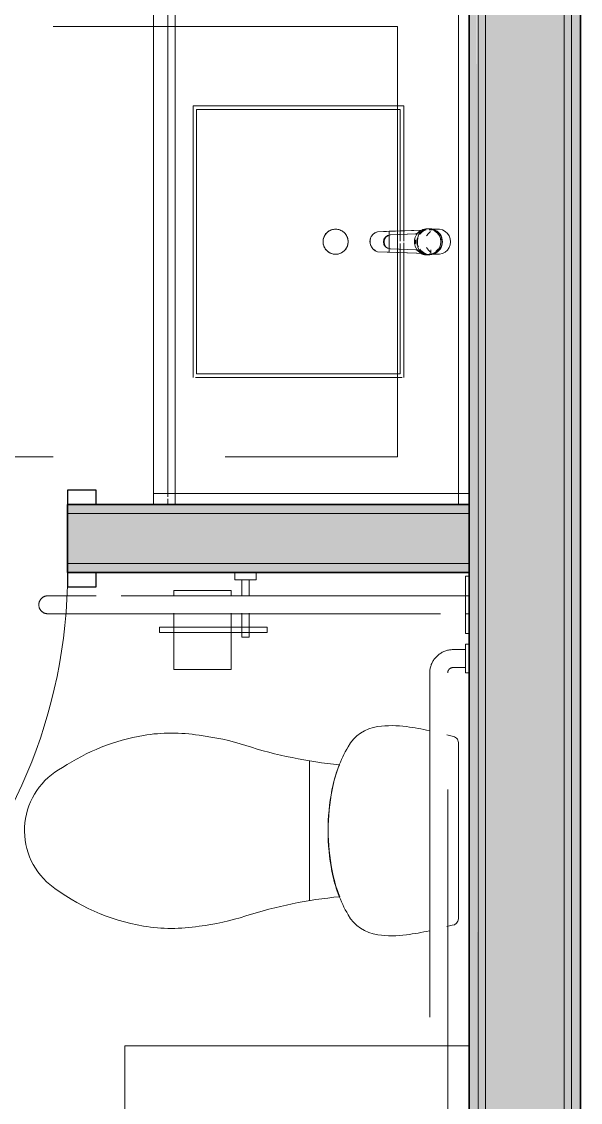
# Model space of a CAD drawing. Header units: inches. Extents: x 6 to 8416, y -388 to 6104.
# Drawn here: x 5416.5 to 5455.4, y 1096 to 1171.3 of the extents above; entities that cross this region are included whole.
import ezdxf

# ---------------------------------------------------------------- set-up
doc = ezdxf.new("R2010")
doc.units = ezdxf.units.IN
doc.header["$MEASUREMENT"] = 0
doc.linetypes.add('Dash 1_16_', pattern=[48, 24, -24])
doc.linetypes.add('Hidden 1_16_', pattern=[36, 24, -12])
for name, color, linetype, lineweight in [('A-DOOR', 31, 'Continuous', 18), ('A-DOOR-FRAM', 31, 'Continuous', 25), ('A-GENM', 13, 'Continuous', 18), ('A-ROOM', 32, 'Continuous', 13), ('A-WALL', 113, 'Continuous', 25), ('A-WALL-PATT', 111, 'Continuous', 35), ('I-WALL', 2, 'Continuous', 25), ('P-SANR-FIXT', 6, 'Continuous', 18), ('Q-SPCQ', 91, 'Continuous', 18)]:
    doc.layers.add(name, color=color, linetype=linetype, lineweight=lineweight)

# ---------------------------------------------------------------- blocks, each defined once
blk = doc.blocks.new('PL BA Toilet-Unit-Two Piece-ICC ADA-AM - ICC Type B_ Front _ Side Approach_ Swing Up Bar-2482795-LEVEL 3 - PLAN Copy 1 Copy 1')
at = {"layer": 'A-GENM', "linetype": 'Hidden 1_16_', "lineweight": 9}
for p, q in [((0, -26), (0, 0)), ((33, -24), (33, 0)), ((33, -24), (48, -24)), ((48, -66), (48, -24)), ((0, -28), (0, -26)), ((0, -64), (0, -28)), ((39.75, -49.25), (37.875, -51.125)), ((37.875, -51.125), (39.75, -49.25)), ((41.164, -50.664), (39.75, -49.25)), ((39.75, -49.25), (41.164, -50.664)), ((37.875, -51.125), (36, -53)), ((36, -53), (37.875, -51.125)), ((39.828, -52), (41.164, -50.664)), ((41.164, -50.664), (39.828, -52)), ((45.25, -52), (39.828, -52)), ((39.828, -52), (45.25, -52)), ((45.25, -54), (45.25, -52)), ((45.25, -52), (45.25, -54)), ((36, -53), (37.875, -54.875)), ((37.875, -54.875), (36, -53)), ((41.164, -55.336), (39.828, -54)), ((39.828, -54), (45.25, -54)), ((45.25, -54), (39.828, -54)), ((39.828, -54), (41.164, -55.336)), ((34, -55), (30.25, -58.75)), ((30.25, -58.75), (34, -55)), ((37.75, -58.75), (34, -55)), ((34, -55), (37.75, -58.75)), ((37.875, -54.875), (39.75, -56.75)), ((39.75, -56.75), (37.875, -54.875)), ((39.75, -56.75), (41.164, -55.336)), ((41.164, -55.336), (39.75, -56.75)), ((30.25, -58.75), (31.664, -60.164)), ((31.664, -60.164), (30.25, -58.75)), ((36.336, -60.164), (37.75, -58.75)), ((37.75, -58.75), (36.336, -60.164)), ((31.664, -60.164), (33, -58.828)), ((33, -58.828), (31.664, -60.164)), ((33, -58.828), (33, -64.25)), ((33, -64.25), (33, -58.828)), ((35, -64.25), (35, -58.828)), ((35, -58.828), (36.336, -60.164)), ((36.336, -60.164), (35, -58.828)), ((35, -58.828), (35, -64.25)), ((0, -66), (0, -64)), ((33, -64.25), (35, -64.25)), ((35, -64.25), (33, -64.25)), ((0, -66), (1, -66)), ((1, -66), (48, -66))]:
    blk.add_line(p, q, dxfattribs=at)
blk = doc.blocks.new('z Nested-Toilet-2 Piece - z Nested-Toilet-2 Piece-2223810-LEVEL 3 - PLAN Copy 1 Copy 1')
at = {"layer": 'P-SANR-FIXT'}
for p, q in [((-4.871, 11.127), (4.871, 11.127)), ((6.142, 0.75), (-6.142, 0.75))]:
    blk.add_line(p, q, dxfattribs=at)
for centre, radius, start, end in [((0.025, 26.068), 4.932, 27.57244, 140.06334), ((7.716, 20.256), 14.569, 141.95587, 170.34297), ((-7.716, 20.256), 14.569, 9.65703, 33.75517), ((5.191, 20.738), 11.999, 170.58872, 189.14143), ((-5.191, 20.738), 11.999, 350.85857, 9.41128), ((10.95, 20.977), 17.735, 186.94974, 197.76204), ((-10.95, 20.977), 17.735, 342.23796, 353.05026), ((-35.243, 6.16), 30.776, 5.33071, 17.79837), ((35.243, 6.16), 30.776, 162.20163, 174.62228), ((0, -4.969), 14.81, 78.96223, 101.03777), ((0.023, -4.972), 14.801, 78.99624, 100.93335), ((-1.009, 0.027), 9.713, 100.83777, 119.96347), ((-0.935, 0.044), 9.694, 100.99726, 112.21305), ((1.009, 0.027), 9.713, 60.03653, 79.16223), ((1.014, 0.023), 9.709, 68.3062, 79.11052), ((-4.438, 5.975), 2.848, 119.96347, 172.03653), ((4.438, 5.975), 2.848, 7.96347, 60.03653), ((-0.11, 5.37), 7.218, 172.03653, 187.96347), ((0.11, 5.37), 7.218, 352.03653, 7.96347), ((15.604, 7.568), 23.085, 187.96347, 192), ((-15.604, 7.568), 23.085, 348, 352.03653), ((15.604, 7.568), 23.085, 195.0873, 196.03653), ((-15.604, 7.568), 23.085, 343.96347, 344.9127), ((-6.142, 1.191), 0.441, 180, 270), ((6.142, 1.191), 0.441, 270, 0)]:
    blk.add_arc(centre, radius, start, end, dxfattribs=at)
blk = doc.blocks.new('z Nested-Toilet Grab Bars - z Nested-Toilet Grab Bars-V212-LEVEL 3 - PLAN Copy 1 Copy 1')
at = {"layer": 'A-GENM', "linetype": 'Dash 1_16_', "lineweight": 9}
for p, q in [((-2.875, 26), (-2.875, 0.25)), ((-2.875, 26), (-2.875, 0.25)), ((-1.625, 0.25), (-1.625, 26)), ((-1.625, 0.25), (-1.625, 26)), ((-7, 2.75), (-41, 2.75)), ((-42.433, 1.891), (-42.463, 1.833)), ((-42.401, 1.948), (-42.433, 1.891)), ((-42.367, 2.003), (-42.401, 1.948)), ((-42.331, 2.057), (-42.367, 2.003)), ((-42.293, 2.109), (-42.331, 2.057)), ((-42.252, 2.16), (-42.293, 2.109)), ((-42.21, 2.21), (-42.252, 2.16)), ((-42.625, 1.125), (-42.625, 0.25)), ((-41.375, 0.25), (-41.375, 1.125)), ((-41, 1.5), (-39.56, 1.5)), ((-39.127, 1.5), (-7, 1.5)), ((-6.625, 1.125), (-6.625, 0.25)), ((-5.375, 0.25), (-5.375, 1.125)), ((-43, 0.25), (-43, 0)), ((-41, 0.25), (-43, 0.25)), ((-41, 0.25), (-43, 0.25)), ((-42.625, 0.25), (-41.375, 0.25)), ((-42.625, 0.25), (-41.375, 0.25)), ((-41, 0), (-41, 0.25)), ((-7, 0.25), (-7, 0)), ((-5, 0.25), (-7, 0.25)), ((-5, 0.25), (-7, 0.25)), ((-6.625, 0.25), (-5.375, 0.25)), ((-6.625, 0.25), (-5.375, 0.25)), ((-5, 0), (-5, 0.25)), ((-2.854, 0.25), (-4.25, 0.25)), ((-4.25, 0.25), (-0.25, 0.25)), ((-4.25, 0.25), (-4.25, 0)), ((-4.25, 0.25), (-4.25, 0)), ((-2.875, 0.25), (-2.875, 0)), ((-2.875, 0.25), (-2.875, 0)), ((-0.25, 0.25), (-1.647, 0.25)), ((-1.625, 0), (-1.625, 0.25)), ((-1.625, 0), (-1.625, 0.25)), ((-0.25, 0.25), (-0.25, 0)), ((-0.25, 0), (-0.25, 0.25))]:
    blk.add_line(p, q, dxfattribs=at)
at = {"layer": 'A-GENM', "linetype": 'Dash 1_16_', "lineweight": 9, "flags": 128}
for points in [[(-2.875, 29.375), (-2.875, 29.4), (-2.873, 29.425), (-2.871, 29.45), (-2.867, 29.475), (-2.863, 29.499), (-2.857, 29.524), (-2.851, 29.548), (-2.843, 29.572), (-2.835, 29.595), (-2.826, 29.618), (-2.815, 29.641), (-2.804, 29.664), (-2.792, 29.686), (-2.78, 29.707), (-2.766, 29.728), (-2.751, 29.748), (-2.736, 29.768), (-2.72, 29.787), (-2.703, 29.806), (-2.685, 29.823), (-2.667, 29.84), (-2.648, 29.857), (-2.629, 29.872), (-2.608, 29.887), (-2.588, 29.901), (-2.566, 29.914), (-2.545, 29.926), (-2.522, 29.938), (-2.5, 29.948), (-2.476, 29.958), (-2.453, 29.966), (-2.429, 29.974), (-2.405, 29.98), (-2.381, 29.986), (-2.356, 29.991), (-2.332, 29.995), (-2.307, 29.997), (-2.282, 29.999), (-2.257, 30), (-2.25, 30)], [(-2.25, 30), (-2.225, 30), (-2.2, 29.998), (-2.175, 29.996), (-2.15, 29.992), (-2.126, 29.988), (-2.101, 29.982), (-2.077, 29.976), (-2.053, 29.968), (-2.03, 29.96), (-2.007, 29.951), (-1.984, 29.94), (-1.961, 29.929), (-1.939, 29.917), (-1.918, 29.905), (-1.897, 29.891), (-1.877, 29.876), (-1.857, 29.861), (-1.838, 29.845), (-1.819, 29.828), (-1.802, 29.81), (-1.785, 29.792), (-1.768, 29.773), (-1.753, 29.754), (-1.738, 29.733), (-1.724, 29.713), (-1.711, 29.691), (-1.699, 29.67), (-1.687, 29.647), (-1.677, 29.625), (-1.667, 29.601), (-1.659, 29.578), (-1.651, 29.554), (-1.645, 29.53), (-1.639, 29.506), (-1.634, 29.481), (-1.63, 29.457), (-1.628, 29.432), (-1.626, 29.407), (-1.625, 29.382), (-1.625, 29.375)], [(-2.875, 29.375), (-2.875, 29.372), (-2.875, 29.364), (-2.875, 29.351), (-2.875, 29.332), (-2.875, 29.308), (-2.875, 29.278), (-2.875, 29.244), (-2.875, 29.204), (-2.875, 29.159), (-2.875, 29.109), (-2.875, 29.054), (-2.875, 28.994), (-2.875, 28.929), (-2.875, 28.859), (-2.875, 28.786), (-2.875, 28.707), (-2.875, 28.624), (-2.875, 28.537), (-2.875, 28.446), (-2.875, 28.351), (-2.875, 28.253), (-2.875, 28.15), (-2.875, 28.045), (-2.875, 27.936), (-2.875, 27.824), (-2.875, 27.708), (-2.875, 27.591), (-2.875, 27.47), (-2.875, 27.348), (-2.875, 27.223), (-2.875, 27.096), (-2.875, 26.968), (-2.875, 26.838), (-2.875, 26.706), (-2.875, 26.574), (-2.875, 26.44), (-2.875, 26.306), (-2.875, 26.171), (-2.875, 26.036), (-2.875, 26)], [(-2.875, 26), (-2.875, 26.135), (-2.875, 26.27), (-2.875, 26.404), (-2.875, 26.538), (-2.875, 26.671), (-2.875, 26.802), (-2.875, 26.933), (-2.875, 27.062), (-2.875, 27.189), (-2.875, 27.314), (-2.875, 27.438), (-2.875, 27.559), (-2.875, 27.677), (-2.875, 27.793), (-2.875, 27.906), (-2.875, 28.016), (-2.875, 28.122), (-2.875, 28.225), (-2.875, 28.325), (-2.875, 28.421), (-2.875, 28.513), (-2.875, 28.601), (-2.875, 28.685), (-2.875, 28.765), (-2.875, 28.84), (-2.875, 28.911), (-2.875, 28.977), (-2.875, 29.038), (-2.875, 29.094), (-2.875, 29.146), (-2.875, 29.192), (-2.875, 29.233), (-2.875, 29.269), (-2.875, 29.3), (-2.875, 29.326), (-2.875, 29.346), (-2.875, 29.361), (-2.875, 29.371), (-2.875, 29.375)], [(-1.625, 29.375), (-1.625, 29.372), (-1.625, 29.364), (-1.625, 29.351), (-1.625, 29.332), (-1.625, 29.308), (-1.625, 29.278), (-1.625, 29.244), (-1.625, 29.204), (-1.625, 29.159), (-1.625, 29.109), (-1.625, 29.054), (-1.625, 28.994), (-1.625, 28.929), (-1.625, 28.859), (-1.625, 28.786), (-1.625, 28.707), (-1.625, 28.624), (-1.625, 28.537), (-1.625, 28.446), (-1.625, 28.351), (-1.625, 28.253), (-1.625, 28.15), (-1.625, 28.045), (-1.625, 27.936), (-1.625, 27.824), (-1.625, 27.708), (-1.625, 27.591), (-1.625, 27.47), (-1.625, 27.348), (-1.625, 27.223), (-1.625, 27.096), (-1.625, 26.968), (-1.625, 26.838), (-1.625, 26.706), (-1.625, 26.574), (-1.625, 26.44), (-1.625, 26.306), (-1.625, 26.171), (-1.625, 26.036), (-1.625, 26)], [(-1.625, 26), (-1.625, 26.135), (-1.625, 26.27), (-1.625, 26.404), (-1.625, 26.538), (-1.625, 26.671), (-1.625, 26.802), (-1.625, 26.933), (-1.625, 27.062), (-1.625, 27.189), (-1.625, 27.314), (-1.625, 27.438), (-1.625, 27.559), (-1.625, 27.677), (-1.625, 27.793), (-1.625, 27.906), (-1.625, 28.016), (-1.625, 28.122), (-1.625, 28.225), (-1.625, 28.325), (-1.625, 28.421), (-1.625, 28.513), (-1.625, 28.601), (-1.625, 28.685), (-1.625, 28.765), (-1.625, 28.84), (-1.625, 28.911), (-1.625, 28.977), (-1.625, 29.038), (-1.625, 29.094), (-1.625, 29.146), (-1.625, 29.192), (-1.625, 29.233), (-1.625, 29.269), (-1.625, 29.3), (-1.625, 29.326), (-1.625, 29.346), (-1.625, 29.361), (-1.625, 29.371), (-1.625, 29.375)], [(-41, 2.75), (-41.065, 2.749), (-41.13, 2.745), (-41.195, 2.738), (-41.259, 2.729), (-41.323, 2.718), (-41.386, 2.703), (-41.449, 2.687), (-41.511, 2.668), (-41.572, 2.646), (-41.633, 2.622), (-41.692, 2.595), (-41.75, 2.566), (-41.807, 2.535), (-41.863, 2.502), (-41.918, 2.466), (-41.97, 2.428), (-42.022, 2.389), (-42.072, 2.347), (-42.119, 2.303), (-42.166, 2.257), (-42.21, 2.21)], [(-5.375, 1.125), (-5.376, 1.19), (-5.38, 1.255), (-5.387, 1.32), (-5.396, 1.384), (-5.407, 1.448), (-5.422, 1.511), (-5.438, 1.574), (-5.457, 1.636), (-5.479, 1.697), (-5.503, 1.758), (-5.53, 1.817), (-5.559, 1.875), (-5.59, 1.932), (-5.623, 1.988), (-5.659, 2.043), (-5.697, 2.095), (-5.736, 2.147), (-5.778, 2.197), (-5.822, 2.244), (-5.868, 2.291), (-5.915, 2.335), (-5.965, 2.377), (-6.016, 2.418), (-6.068, 2.456), (-6.122, 2.492), (-6.177, 2.526), (-6.234, 2.558), (-6.292, 2.588), (-6.351, 2.615), (-6.411, 2.64), (-6.472, 2.662), (-6.534, 2.682), (-6.597, 2.699), (-6.66, 2.714), (-6.724, 2.726), (-6.788, 2.736), (-6.853, 2.743), (-6.917, 2.748), (-6.982, 2.75), (-7, 2.75)], [(-42.463, 1.833), (-42.49, 1.774), (-42.515, 1.714), (-42.537, 1.653), (-42.557, 1.591), (-42.574, 1.528), (-42.589, 1.465), (-42.601, 1.401), (-42.611, 1.337), (-42.618, 1.272), (-42.623, 1.208), (-42.625, 1.143), (-42.625, 1.125)], [(-41.375, 1.125), (-41.375, 1.14), (-41.374, 1.155), (-41.372, 1.17), (-41.37, 1.185), (-41.368, 1.2), (-41.364, 1.214), (-41.36, 1.229), (-41.356, 1.243), (-41.351, 1.257), (-41.345, 1.271), (-41.339, 1.285), (-41.333, 1.298), (-41.325, 1.311), (-41.318, 1.324), (-41.31, 1.337), (-41.301, 1.349), (-41.292, 1.361), (-41.282, 1.372), (-41.272, 1.383), (-41.261, 1.394), (-41.25, 1.404), (-41.239, 1.414), (-41.227, 1.423), (-41.215, 1.432), (-41.203, 1.441), (-41.19, 1.448), (-41.177, 1.456), (-41.163, 1.463), (-41.15, 1.469), (-41.136, 1.475), (-41.122, 1.48), (-41.108, 1.484), (-41.093, 1.488), (-41.078, 1.492), (-41.064, 1.495), (-41.049, 1.497), (-41.034, 1.498), (-41.019, 1.5), (-41.004, 1.5), (-41, 1.5)], [(-7, 1.5), (-6.985, 1.5), (-6.97, 1.499), (-6.955, 1.497), (-6.94, 1.495), (-6.925, 1.493), (-6.911, 1.489), (-6.896, 1.485), (-6.882, 1.481), (-6.868, 1.476), (-6.854, 1.47), (-6.84, 1.464), (-6.827, 1.458), (-6.814, 1.45), (-6.801, 1.443), (-6.788, 1.435), (-6.776, 1.426), (-6.764, 1.417), (-6.753, 1.407), (-6.742, 1.397), (-6.731, 1.386), (-6.721, 1.375), (-6.711, 1.364), (-6.702, 1.352), (-6.693, 1.34), (-6.684, 1.328), (-6.677, 1.315), (-6.669, 1.302), (-6.662, 1.288), (-6.656, 1.275), (-6.65, 1.261), (-6.645, 1.247), (-6.641, 1.233), (-6.637, 1.218), (-6.633, 1.203), (-6.63, 1.189), (-6.628, 1.174), (-6.627, 1.159), (-6.625, 1.144), (-6.625, 1.129), (-6.625, 1.125)]]:
    blk.add_lwpolyline(points, dxfattribs=at)
blk = doc.blocks.new('SE BA Toilet Paper Holder-AM - 6_ W x 4 1_2_ D_ 19_ AFF-1978646-LEVEL 3 - PLAN Copy 1 Copy 1')
at = {"layer": 'Q-SPCQ'}
for p, q in [((-0.75, 0), (-0.75, -0.5)), ((-0.75, 0), (-0.53, 0)), ((-0.75, 0), (-0.53, 0)), ((-0.53, 0), (0, 0)), ((-0.53, 0), (0, 0)), ((0, 0), (0.53, 0)), ((0, 0), (0.53, 0)), ((0.53, 0), (0.75, 0)), ((0.53, 0), (0.75, 0)), ((0.75, -0.5), (0.75, 0)), ((-0.75, -0.5), (0, -0.5)), ((-0.25, -0.5), (-0.25, -1.646)), ((-0.25, -0.5), (0, -0.5)), ((-0.236, -0.5), (0, -0.5)), ((-0.217, -0.5), (0, -0.5)), ((0, -0.5), (0.217, -0.5)), ((0, -0.5), (0.25, -0.5)), ((0, -0.5), (0.236, -0.5)), ((0, -0.5), (0.75, -0.5)), ((0.25, -1.646), (0.25, -0.5)), ((-1, -1.25), (-5, -1.25)), ((-5, -1.25), (-5, -1.344)), ((-5, -1.25), (-5, -1.618)), ((-5, -1.344), (-5, -1.618)), ((-1, -1.618), (-1, -1.25)), ((-1, -1.344), (-1, -1.25)), ((-1, -1.618), (-1, -1.344)), ((-5, -2.833), (-5, -3.288)), ((-5, -2.833), (-5, -6.75)), ((-1, -6.75), (-1, -2.823)), ((-1, -3.288), (-1, -2.823)), ((-0.25, -2.829), (-0.25, -4.5)), ((0.25, -4.5), (0.25, -2.828)), ((-5, -3.426), (-5, -3.406)), ((-5, -3.426), (-5, -3.406)), ((-5, -3.486), (-5, -3.426)), ((-5, -3.486), (-5, -3.426)), ((-5, -3.58), (-5, -3.486)), ((-5, -3.58), (-5, -3.486)), ((-5, -3.703), (-5, -3.58)), ((-5, -3.703), (-5, -3.58)), ((-5, -3.846), (-5, -3.703)), ((-5, -3.846), (-5, -3.703)), ((-1, -3.406), (-1, -3.426)), ((-1, -3.406), (-1, -3.426)), ((-1, -3.426), (-1, -3.486)), ((-1, -3.426), (-1, -3.486)), ((-1, -3.486), (-1, -3.58)), ((-1, -3.486), (-1, -3.58)), ((-1, -3.58), (-1, -3.703)), ((-1, -3.58), (-1, -3.703)), ((-1, -3.703), (-1, -3.846)), ((-1, -3.703), (-1, -3.846)), ((-5, -3.812), (-6, -3.812)), ((-6, -3.812), (-6, -4)), ((-6, -3.838), (-6, -3.867)), ((-6, -3.867), (-6, -3.906)), ((-6, -3.906), (-6, -3.951)), ((-6, -3.951), (-6, -4)), ((-6, -4), (-6, -4.049)), ((-6, -4), (-6, -4.187)), ((-6, -4.049), (-6, -4.094)), ((-6, -4.094), (-6, -4.133)), ((-6, -4.133), (-6, -4.162)), ((-6, -4.187), (-5, -4.187)), ((-1, -3.812), (-5, -3.812)), ((-5, -4), (-5, -3.846)), ((-5, -4.154), (-5, -3.846)), ((-5, -4.154), (-5, -4)), ((-5, -4.297), (-5, -4.154)), ((-5, -4.297), (-5, -4.154)), ((-5, -4.187), (-1, -4.187)), ((-5, -4.42), (-5, -4.297)), ((-5, -4.42), (-5, -4.297)), ((-5, -4.514), (-5, -4.42)), ((-5, -4.514), (-5, -4.42)), ((-5, -4.574), (-5, -4.514)), ((-5, -4.574), (-5, -4.514)), ((0.25, -3.812), (-1, -3.812)), ((-1, -3.846), (-1, -4.154)), ((-1, -3.846), (-1, -4)), ((-1, -4), (-1, -4.154)), ((-1, -4.154), (-1, -4.297)), ((-1, -4.154), (-1, -4.297)), ((-1, -4.187), (0.25, -4.187)), ((-1, -4.297), (-1, -4.42)), ((-1, -4.297), (-1, -4.42)), ((-1, -4.42), (-1, -4.514)), ((-1, -4.42), (-1, -4.514)), ((-1, -4.514), (-1, -4.574)), ((-1, -4.514), (-1, -4.574)), ((0, -4.5), (-0.25, -4.5)), ((0, -4.5), (-0.217, -4.5)), ((0.217, -4.5), (0, -4.5)), ((0.25, -4.5), (0, -4.5)), ((1.5, -3.812), (0.25, -3.812)), ((0.25, -4.187), (1.5, -4.187)), ((1.5, -4), (1.5, -3.812)), ((1.5, -4.187), (1.5, -4)), ((-5, -4.594), (-5, -4.574)), ((-5, -4.594), (-5, -4.574)), ((-5, -4.712), (-5, -4.713)), ((-5, -4.713), (-5, -5.375)), ((-1, -4.574), (-1, -4.594)), ((-1, -4.574), (-1, -4.594)), ((-1, -4.713), (-1, -4.712)), ((-1, -5.375), (-1, -4.713)), ((-5, -5.375), (-5, -5.945)), ((-5, -5.945), (-5, -6.382)), ((-1, -5.945), (-1, -5.375)), ((-1, -6.382), (-1, -5.945)), ((-5, -6.382), (-5, -6.656)), ((-5, -6.656), (-5, -6.75)), ((-5, -6.75), (-1, -6.75)), ((-1, -6.656), (-1, -6.382)), ((-1, -6.75), (-1, -6.656))]:
    blk.add_line(p, q, dxfattribs=at)
blk = doc.blocks.new('GM BA Vanity-Double - Counter w Apron-ICC ADA-AM - Type B Opt_ B - Variable-5956806-LEVEL 3 - PLAN Copy 1 Copy 1')
at = {"layer": 'A-GENM'}
for p, q in [((-18.875, 22), (-19.625, 22)), ((-19.625, 22), (-19.625, 0)), ((-19.625, 0.75), (-19.625, 22)), ((-19.625, 22), (-18.875, 22)), ((-18.875, 22), (-19.625, 22)), ((-19.625, 22), (-19.625, 0.75)), ((-19.625, 0.75), (-19.625, 22)), ((-19.625, 22), (-18.875, 22)), ((-18.875, 0), (-18.875, 22)), ((-18.875, 22), (-18.875, 0.75)), ((53.625, 22), (-18.875, 22)), ((-18.875, 22), (53.625, 22)), ((53.625, 0.75), (53.625, 22)), ((53.625, 22), (53.625, 0.75)), ((-19.247, 21), (-19.625, 21)), ((-19.625, 21), (-19.247, 21)), ((-19.625, 20.5), (-19.625, 21)), ((-19.625, 20.5), (-19.625, 21)), ((-18.875, 20.5), (-19.625, 20.5)), ((-19.625, 20.5), (-18.875, 20.5)), ((-18.875, 21), (-19.096, 21)), ((-19.096, 21), (-18.875, 21)), ((52.625, 21), (-18.875, 21)), ((-18.875, 21), (52.625, 21)), ((39.798, 20.5), (-18.831, 20.5)), ((-18.831, 20.5), (39.798, 20.5)), ((52.625, 20.5), (39.859, 20.5)), ((39.859, 20.5), (52.125, 20.5)), ((52.125, 0.794), (52.125, 20.5)), ((52.125, 20.5), (52.125, 0.794)), ((52.625, 20.5), (52.125, 20.5)), ((52.625, 20.5), (52.125, 20.5)), ((52.125, 20.5), (52.625, 20.5)), ((52.625, 21), (52.625, 20.5)), ((52.625, 20.5), (52.625, 21)), ((52.625, 0.75), (52.625, 20.5)), ((52.625, 20.5), (52.625, 0.75)), ((-10.531, 4.813), (-10.531, 19)), ((-10.531, 19), (7.906, 19)), ((7.906, 19), (-10.531, 19)), ((-10.531, 19), (-10.531, 4.813)), ((7.906, 19), (7.906, 4.813)), ((7.906, 4.813), (7.906, 19)), ((26.094, 4.813), (26.094, 19)), ((26.094, 19), (44.531, 19)), ((44.531, 19), (26.094, 19)), ((26.094, 19), (26.094, 4.813)), ((44.531, 19), (44.531, 4.813)), ((44.531, 4.813), (44.531, 19)), ((-2.067, 4.813), (-10.531, 4.813)), ((-10.531, 4.813), (-2.067, 4.813)), ((-1.838, 4.813), (-2.067, 4.813)), ((-2.067, 4.813), (-1.838, 4.813)), ((-1.426, 4.813), (-1.838, 4.813)), ((-1.838, 4.813), (-1.426, 4.813)), ((-0.814, 4.813), (-1.281, 4.813)), ((-1.281, 4.813), (-0.814, 4.813)), ((-0.558, 4.813), (-0.814, 4.813)), ((-0.814, 4.813), (-0.558, 4.813)), ((7.906, 4.813), (-0.558, 4.813)), ((-0.558, 4.813), (7.906, 4.813)), ((34.558, 4.813), (26.094, 4.813)), ((26.094, 4.813), (34.558, 4.813)), ((34.787, 4.813), (34.558, 4.813)), ((34.558, 4.813), (34.787, 4.813)), ((35.199, 4.813), (34.787, 4.813)), ((34.787, 4.813), (35.199, 4.813)), ((35.811, 4.813), (35.344, 4.813)), ((35.344, 4.813), (35.811, 4.813)), ((36.067, 4.813), (35.811, 4.813)), ((35.811, 4.813), (36.067, 4.813)), ((44.531, 4.813), (36.067, 4.813)), ((36.067, 4.813), (44.531, 4.813)), ((-19.625, 0), (-19.625, 0.75)), ((53.625, 0.75), (-19.625, 0.75)), ((-19.625, 0.75), (-19.625, 0)), ((-19.625, 0), (-19.625, 0.75)), ((-19.625, 0.75), (-18.875, 0.75)), ((-19.625, 0.75), (-19.625, 0)), ((-19.625, 0), (-19.625, 0.75)), ((-18.875, 0), (-19.625, 0)), ((-18.875, 0.75), (-18.875, 0)), ((-18.875, 0.75), (53.625, 0.75)), ((53.625, 0), (-18.875, 0)), ((52.125, 0.262), (52.125, 0.75)), ((52.125, 0.75), (52.125, 0.262)), ((52.125, 0), (52.625, 0)), ((52.625, 0), (52.125, 0)), ((52.625, 0.175), (52.625, 0.75)), ((52.625, 0.75), (52.625, 0.175)), ((53.625, 0), (53.625, 0.75)), ((53.625, 0.75), (53.625, 0)), ((53.625, 0), (53.625, 0.75)), ((53.625, 0.75), (53.625, 0))]:
    blk.add_line(p, q, dxfattribs=at)
blk = doc.blocks.new('z Nested-Lav Basin-Rectangular - Rectangular-V218-LEVEL 3 - PLAN Copy 1 Copy 1')
at = {"layer": 'P-SANR-FIXT', "lineweight": 9}
for p, q in [((-9.469, 7.301), (9.469, 7.301)), ((-9.469, 7.133), (-9.469, -7.269)), ((-9.219, -7.137), (-9.219, 7.051)), ((-9.219, 7.051), (9.219, 7.051)), ((-9.219, 7.051), (-8.988, 7.051)), ((-8.988, 7.051), (-8.306, 7.051)), ((-5.748, 7.051), (-4, 7.051)), ((-4, 7.051), (-2.051, 7.051)), ((5.748, 7.051), (7.208, 7.051)), ((7.208, 7.051), (8.306, 7.051)), ((8.306, 7.051), (8.988, 7.051)), ((8.988, 7.051), (9.219, 7.051)), ((9.219, 7.051), (9.219, -7.137)), ((9.469, 7.067), (9.469, 7.301)), ((9.469, -7.137), (9.469, 7.051)), ((-0.764, -7.387), (-9.469, -7.387)), ((-0.754, -7.137), (-9.219, -7.137)), ((-7.208, -7.137), (-8.306, -7.137)), ((-0.768, -7.387), (-0.537, -7.387)), ((-0.534, -7.387), (-0.764, -7.387)), ((-0.528, -7.137), (-0.759, -7.137)), ((-0.525, -7.137), (-0.754, -7.137)), ((-0.537, -7.387), (-0.073, -7.387)), ((-0.073, -7.387), (-0.534, -7.387)), ((-0.114, -7.137), (-0.528, -7.137)), ((-0.114, -7.137), (-0.525, -7.137)), ((0.499, -7.137), (0.031, -7.137)), ((0.501, -7.137), (0.031, -7.137)), ((0.032, -7.387), (0.51, -7.387)), ((0.508, -7.387), (0.032, -7.387)), ((0.754, -7.137), (0.499, -7.137)), ((0.759, -7.137), (0.501, -7.137)), ((0.764, -7.387), (0.508, -7.387)), ((0.51, -7.387), (0.768, -7.387)), ((9.219, -7.137), (0.754, -7.137)), ((9.469, -7.387), (0.764, -7.387)), ((5.748, -7.137), (4, -7.137)), ((7.208, -7.137), (5.748, -7.137)), ((8.306, -7.137), (7.208, -7.137)), ((9.469, -7.387), (9.469, -7.163))]:
    blk.add_line(p, q, dxfattribs=at)
at = {"layer": 'P-SANR-FIXT', "lineweight": 9, "flags": 128}
for points in [[(9.469, 7.301), (9.231, 7.301), (8.531, 7.301), (7.403, 7.301), (5.904, 7.301), (4.108, 7.301), (2.107, 7.301), (0, 7.301), (-2.107, 7.301), (-4.108, 7.301), (-5.904, 7.301), (-7.403, 7.301), (-8.531, 7.301), (-9.231, 7.301), (-9.469, 7.301)], [(-8.306, 7.051), (-7.208, 7.051), (-5.748, 7.051)], [(-2.051, 7.051), (0, 7.051), (2.051, 7.051)], [(2.051, 7.051), (4, 7.051), (5.748, 7.051)], [(-9.469, -7.387), (-9.231, -7.387), (-8.531, -7.387), (-7.403, -7.387), (-5.904, -7.387), (-4.108, -7.387), (-2.107, -7.387), (-0.768, -7.387)], [(-8.306, -7.137), (-8.988, -7.137), (-9.219, -7.137)], [(-0.759, -7.137), (-2.051, -7.137), (-4, -7.137), (-5.748, -7.137), (-7.208, -7.137)], [(4, -7.137), (2.051, -7.137), (0.759, -7.137)], [(0.768, -7.387), (2.107, -7.387), (4.108, -7.387), (5.904, -7.387), (7.403, -7.387), (8.531, -7.387), (9.231, -7.387), (9.469, -7.387)], [(9.219, -7.137), (8.988, -7.137), (8.306, -7.137)]]:
    blk.add_lwpolyline(points, dxfattribs=at)
at = {"layer": 'P-SANR-FIXT'}
blk.add_circle((0, -2.637), 0.875, dxfattribs=at)
at = {"layer": 'P-SANR-FIXT', "lineweight": 9}
for points in [[(-0.875, -2.637), (-0.875, -2.535), (-0.839, -2.331), (-0.684, -2.062), (-0.447, -1.863), (-0.155, -1.757), (0.155, -1.757), (0.447, -1.863), (0.684, -2.063), (0.839, -2.331), (0.875, -2.535), (0.875, -2.637)], [(-0.67, -2.074), (-0.736, -2.152), (-0.787, -2.242), (-0.822, -2.337)], [(-0.438, -1.879), (-0.526, -1.93), (-0.605, -1.996), (-0.67, -2.074)], [(-0.152, -1.775), (-0.252, -1.793), (-0.349, -1.828), (-0.438, -1.879)], [(0.152, -1.775), (0.052, -1.757), (-0.052, -1.757), (-0.152, -1.775)], [(0.438, -1.879), (0.349, -1.828), (0.252, -1.793), (0.152, -1.775)], [(0.67, -2.074), (0.605, -1.996), (0.526, -1.93), (0.438, -1.879)], [(0.822, -2.337), (0.787, -2.242), (0.736, -2.152), (0.67, -2.074)], [(-0.822, -2.337), (-0.857, -2.433), (-0.875, -2.535), (-0.875, -2.637)], [(-0.875, -2.637), (-0.875, -2.738), (-0.857, -2.84), (-0.822, -2.936)], [(0.875, -2.637), (0.875, -2.738), (0.839, -2.942), (0.684, -3.21), (0.447, -3.41), (0.155, -3.516), (-0.155, -3.516), (-0.447, -3.41), (-0.684, -3.211), (-0.839, -2.942), (-0.875, -2.738), (-0.875, -2.637)], [(-0.822, -2.936), (-0.787, -3.032), (-0.736, -3.121), (-0.67, -3.199)], [(0.67, -3.199), (0.736, -3.121), (0.787, -3.031), (0.822, -2.936)], [(0.875, -2.637), (0.875, -2.535), (0.857, -2.433), (0.822, -2.337)], [(0.822, -2.936), (0.857, -2.84), (0.875, -2.738), (0.875, -2.637)], [(-0.67, -3.199), (-0.605, -3.277), (-0.526, -3.343), (-0.438, -3.394)], [(-0.438, -3.394), (-0.349, -3.445), (-0.252, -3.481), (-0.152, -3.498)], [(-0.152, -3.498), (-0.052, -3.516), (0.052, -3.516), (0.152, -3.498)], [(0.152, -3.498), (0.252, -3.481), (0.349, -3.445), (0.438, -3.394)], [(0.438, -3.394), (0.526, -3.343), (0.605, -3.277), (0.67, -3.199)]]:
    blk.add_open_spline(points, degree=3, dxfattribs=at)
blk = doc.blocks.new('z Nested-Faucet-BA-Sngl Handle - Faucet-V144-LEVEL 3 - PLAN Copy 1 Copy 1')
at = {"layer": 'P-SANR-FIXT'}
for p, q in [((-0.697, 2.584), (-0.82, -0.808)), ((-0.727, 1.767), (-0.697, 2.584)), ((-0.697, 2.584), (-0.63, 2.738)), ((-0.63, 2.738), (-0.53, 2.874)), ((0.527, 2.879), (0.628, 2.745)), ((0.628, 2.745), (0.697, 2.591)), ((0.812, -0.587), (0.697, 2.591)), ((0.697, 2.591), (0.727, 1.767)), ((-0.82, -0.808), (-0.727, 1.767)), ((0.727, 1.767), (-0.727, 1.767)), ((-0.5, 1.664), (-0.567, -0.126)), ((-0.567, -0.085), (-0.502, 1.664)), ((0.538, -0.119), (0.476, 1.663)), ((0.477, 1.663), (0.538, -0.078)), ((0.727, 1.767), (0.812, -0.587)), ((-0.567, -0.126), (-0.567, -0.085)), ((-0.118, -0.019), (-0.118, -0.06)), ((-0.114, -0.019), (-0.118, -0.019)), ((-0.114, -0.019), (-0.118, -0.019)), ((-0.102, -0.019), (-0.114, -0.019)), ((-0.102, -0.019), (-0.114, -0.019)), ((-0.084, -0.019), (-0.102, -0.019)), ((-0.084, -0.019), (-0.102, -0.019)), ((-0.059, -0.019), (-0.084, -0.019)), ((-0.059, -0.019), (-0.084, -0.019)), ((-0.031, -0.019), (-0.059, -0.019)), ((-0.031, -0.019), (-0.059, -0.019)), ((0, -0.019), (-0.031, -0.019)), ((0, -0.019), (-0.031, -0.019)), ((0.031, -0.019), (0, -0.019)), ((0.031, -0.019), (0, -0.019)), ((0.059, -0.019), (0.031, -0.019)), ((0.059, -0.019), (0.031, -0.019)), ((0.084, -0.019), (0.059, -0.019)), ((0.084, -0.019), (0.059, -0.019)), ((0.102, -0.019), (0.084, -0.019)), ((0.102, -0.019), (0.084, -0.019)), ((0.114, -0.019), (0.102, -0.019)), ((0.114, -0.019), (0.102, -0.019)), ((0.118, -0.019), (0.114, -0.019)), ((0.118, -0.019), (0.114, -0.019)), ((0.118, -0.06), (0.118, -0.019)), ((0.538, -0.119), (0.538, -0.078)), ((0.608, -0.267), (0.608, -0.226)), ((-0.913, -0.806), (-0.913, -0.847)), ((-0.904, -0.911), (-0.904, -1.059)), ((-0.901, -0.993), (-0.904, -1.059)), ((-0.904, -1.059), (-0.892, -1.197)), ((-0.878, -1.072), (-0.878, -1.628)), ((-0.837, -1.058), (-0.837, -1.146)), ((-0.829, -1.058), (-0.837, -1.058)), ((-0.837, -1.058), (-0.829, -1.058)), ((-0.837, -1.146), (-0.837, -1.3)), ((-0.57, -1.146), (-0.772, -1.146)), ((0.582, -0.966), (0.408, -0.845)), ((0.723, -1.126), (0.582, -0.966)), ((0.835, -1.214), (0.828, -1.029)), ((0.832, -1.146), (0.836, -1.232)), ((0.85, -1.232), (0.836, -1.232)), ((0.836, -1.232), (0.85, -1.232)), ((0.85, -1.3), (0.85, -1.232)), ((0.85, -1.232), (0.85, -1.3)), ((0.878, -1.628), (0.878, -1.072)), ((0.89, -0.966), (0.89, -0.926)), ((0.892, -1.197), (0.904, -1.059)), ((0.904, -1.059), (0.901, -0.993)), ((0.904, -1.059), (0.904, -0.911)), ((-0.73, -1.571), (-0.586, -1.721))]:
    blk.add_line(p, q, dxfattribs=at)
at = {"layer": 'P-SANR-FIXT', "flags": 128}
for points in [[(0.697, 2.591), (0.62, 2.76), (0.503, 2.903), (0.353, 3.013), (0.181, 3.081), (-0.003, 3.103), (-0.187, 3.079), (-0.358, 3.009), (-0.506, 2.898), (-0.622, 2.753), (-0.697, 2.584)], [(-0.53, 2.874), (-0.401, 2.982), (-0.251, 3.059), (-0.087, 3.098), (0.081, 3.099), (0.246, 3.061), (0.397, 2.987), (0.527, 2.879)], [(0, -1.844), (-0.217, -1.816), (-0.421, -1.736), (-0.601, -1.607), (-0.745, -1.438), (-0.846, -1.238), (-0.898, -1.019), (-0.897, -0.793), (-0.843, -0.574), (-0.74, -0.375)], [(-0.74, -0.375), (-0.375, -0.243), (0, -0.193)], [(0, -0.193), (0.38, -0.244), (0.74, -0.375)], [(0.74, -0.375), (0.843, -0.574), (0.897, -0.793), (0.898, -1.019), (0.846, -1.238), (0.745, -1.438), (0.601, -1.607), (0.421, -1.736), (0.217, -1.816), (0, -1.844)], [(-0.892, -1.197), (-0.834, -1.393), (-0.73, -1.571)], [(-0.83, -1.338), (-0.872, -1.522), (-0.872, -1.735), (-0.821, -1.942), (-0.723, -2.131), (-0.582, -2.291), (-0.408, -2.412), (-0.21, -2.488), (0, -2.513)], [(-0.408, -0.845), (-0.582, -0.966), (-0.723, -1.126)], [(0, -1.929), (0.211, -1.905), (0.41, -1.834), (0.586, -1.721), (0.73, -1.571), (0.834, -1.393), (0.892, -1.197)], [(0, -2.513), (0.21, -2.488), (0.408, -2.412), (0.582, -2.291), (0.723, -2.131), (0.821, -1.942), (0.872, -1.735), (0.872, -1.522), (0.83, -1.338)], [(-0.586, -1.721), (-0.41, -1.834), (-0.211, -1.905), (0, -1.929)]]:
    blk.add_lwpolyline(points, dxfattribs=at)
at = {"layer": 'P-SANR-FIXT'}
for centre, major_axis, ratio, start_param, end_param in [((-0.012, 1.687), (0.488, 0), 0.981627, 0.034194, 3.105026), ((-0.012, 1.647), (0.488, 0), 0.981627, 0.034194, 3.105026), ((0, -0.89), (0.904, 0), 0.992546, 1.570796, 2.050618), ((0, -0.89), (0.904, 0), 0.992546, 1.090975, 1.570796), ((-0.322, -0.785), (0.591, 0), 0.981627, 2.568497, 3.104199), ((-0.322, -0.826), (0.591, 0), 0.981627, 2.568497, 3.104199), ((0, -1.061), (0.904, 0), 0.992546, 2.567292, 3.065539), ((0.566, -1.388), (1.648, 0), 0.981627, 2.4228, 2.568497), ((0.566, -1.348), (1.648, 0), 0.981627, 2.495649, 2.568497), ((0, -1.072), (0.878, 0), 0.992546, 2.207473, 2.732128), ((0, -1.072), (0.878, 0), 0.992546, 2.207473, 2.732128), ((0.566, -1.348), (1.648, 0), 0.981627, 2.4228, 2.495649), ((0, -1.061), (0.904, 0), 0.992546, 2.222877, 2.532851), ((0, -0.89), (0.904, 0), 0.992546, 2.103114, 2.530439), ((-1.05, 0.04), (0.5, 0), 0.981627, 5.564393, 6.024593), ((-1.05, 0), (0.5, 0), 0.981627, 5.564393, 5.880213), ((-1.05, 0), (0.5, 0), 0.981627, 5.880213, 6.024593), ((0, -1.072), (0.878, 0), 0.992546, 1.580388, 1.97866), ((0, -1.072), (0.878, 0), 0.992546, 1.580388, 1.97866), ((0, -1.061), (-0.904, 0), 0.992546, 4.712389, 4.982668), ((0, -1.061), (0.904, 0), 0.992546, 1.297215, 1.570796), ((0, -1.072), (0.878, 0), 0.992546, 1.261267, 1.561205), ((0, -1.072), (0.878, 0), 0.992546, 1.261267, 1.561205), ((0, -1.061), (0.904, 0), 0.992546, 0.574301, 1.072549), ((0, -0.89), (0.904, 0), 0.992546, 0.611154, 1.048209), ((0, -1.072), (0.878, 0), 0.992546, 0.314159, 0.942478), ((0, -1.072), (0.878, 0), 0.992546, 0.314159, 0.942478), ((1.193, 0.131), (0.689, 0), 0.981627, 3.457004, 3.698846), ((1.193, 0.091), (0.689, 0), 0.981627, 3.457004, 3.574523), ((1.193, 0.091), (0.689, 0), 0.981627, 3.574523, 3.698846), ((0.057, -0.818), (0.817, 0), 0.981627, 0.649221, 0.830651), ((0.057, -0.859), (0.817, 0), 0.981627, 0.28636, 0.830651), ((0.057, -0.818), (0.817, 0), 0.981627, 0.46779, 0.649221), ((0, -1.061), (0.904, 0), 0.992546, 0.29608, 0.522446), ((0.057, -0.818), (0.817, 0), 0.981627, 0.28636, 0.46779), ((-0.314, -0.926), (1.204, 0), 0.981627, 0.122173, 0.28636), ((-0.314, -0.966), (1.204, 0), 0.981627, 6.241172, 6.569545), ((0.254, -0.847), (1.168, 0), 0.981627, 3.104199, 3.617494), ((0.254, -0.806), (1.168, 0), 0.981627, 3.104199, 3.319048), ((0, -1.072), (0.878, 0), 0.992546, 3.455752, 4.712389), ((0, -1.072), (0.878, 0), 0.992546, 3.455752, 4.712389), ((0.006, -0.973), (0.888, 0), 0.981627, 3.617494, 5.349276), ((0, -1.072), (0.878, 0), 0.992546, 4.712389, 5.969026), ((0, -1.072), (-0.878, 0), 0.992546, 1.570796, 2.827433), ((0.011, -0.98), (0.879, 0), 0.981627, 5.349276, 6.241172), ((0.011, -0.939), (0.879, 0), 0.981627, 5.349276, 5.57225), ((0.011, -0.939), (0.879, 0), 0.981627, 5.57225, 5.795224), ((0, -1.072), (0.878, 0), 0.992546, 6.116775, 6.335526), ((-0.314, -0.926), (1.204, 0), 0.981627, 0, 0.122173), ((-0.314, -0.926), (-1.204, 0), 0.981627, 3.099579, 3.141593), ((0.006, -0.932), (0.888, 0), 0.981627, 3.864891, 4.112289)]:
    blk.add_ellipse(centre, major_axis=major_axis, ratio=ratio, start_param=start_param, end_param=end_param, dxfattribs=at)
for points in [[(-0.115, -0.056), (-0.117, -0.058), (-0.118, -0.059), (-0.118, -0.06)], [(-0.118, -0.06), (-0.118, -0.061), (-0.117, -0.062), (-0.115, -0.063)], [(-0.106, -0.052), (-0.108, -0.053), (-0.112, -0.055), (-0.114, -0.056), (-0.115, -0.056)], [(-0.115, -0.063), (-0.113, -0.064), (-0.11, -0.064), (-0.106, -0.065)], [(-0.093, -0.048), (-0.098, -0.049), (-0.103, -0.051), (-0.106, -0.052)], [(-0.106, -0.065), (-0.103, -0.065), (-0.098, -0.066), (-0.092, -0.066)], [(-0.074, -0.044), (-0.081, -0.045), (-0.087, -0.047), (-0.093, -0.048)], [(-0.092, -0.066), (-0.087, -0.066), (-0.081, -0.067), (-0.074, -0.067)], [(-0.052, -0.041), (-0.06, -0.042), (-0.067, -0.043), (-0.074, -0.044)], [(-0.074, -0.067), (-0.067, -0.067), (-0.059, -0.067), (-0.051, -0.067)], [(-0.027, -0.039), (-0.035, -0.039), (-0.044, -0.04), (-0.052, -0.041)], [(-0.051, -0.067), (-0.047, -0.067), (-0.039, -0.067), (-0.031, -0.067), (-0.026, -0.067)], [(0, -0.038), (-0.009, -0.038), (-0.018, -0.038), (-0.027, -0.039)], [(-0.026, -0.067), (-0.018, -0.067), (-0.009, -0.067), (0, -0.067)], [(0.027, -0.039), (0.018, -0.038), (0.009, -0.038), (0, -0.038)], [(0, -0.067), (0.009, -0.067), (0.018, -0.067), (0.026, -0.067)], [(0.026, -0.067), (0.035, -0.067), (0.043, -0.067), (0.051, -0.067)], [(0.052, -0.041), (0.048, -0.04), (0.039, -0.039), (0.031, -0.039), (0.027, -0.039)], [(0.051, -0.067), (0.059, -0.067), (0.067, -0.067), (0.074, -0.067)], [(0.074, -0.044), (0.067, -0.043), (0.059, -0.042), (0.052, -0.041)], [(0.093, -0.048), (0.087, -0.047), (0.081, -0.045), (0.074, -0.044)], [(0.074, -0.067), (0.081, -0.067), (0.087, -0.066), (0.092, -0.066)], [(0.092, -0.066), (0.098, -0.066), (0.103, -0.065), (0.106, -0.065)], [(0.106, -0.052), (0.103, -0.051), (0.098, -0.049), (0.093, -0.048)], [(0.115, -0.056), (0.113, -0.055), (0.11, -0.054), (0.106, -0.052)], [(0.106, -0.065), (0.108, -0.065), (0.112, -0.064), (0.114, -0.063), (0.115, -0.063)], [(0.118, -0.06), (0.118, -0.059), (0.117, -0.058), (0.115, -0.056)], [(0.115, -0.063), (0.117, -0.062), (0.118, -0.061), (0.118, -0.06)]]:
    blk.add_open_spline(points, degree=3, dxfattribs=at)
blk = doc.blocks.new('z Nested-Clearance-Plumbing-AM - Clearance-2258215-LEVEL 3 - PLAN Copy 1 Copy 1')
at = {"layer": 'A-GENM', "linetype": 'Hidden 1_16_', "lineweight": 9}
for p, q in [((15, 48), (-15, 48)), ((-15, 48), (-15, 0)), ((15, 0), (15, 48)), ((-15, 0), (-0.748, 0)), ((-0.748, 0), (-0.518, 0)), ((-0.518, 0), (0.492, 0)), ((0.492, 0), (0.748, 0)), ((0.748, 0), (15, 0))]:
    blk.add_line(p, q, dxfattribs=at)
blk = doc.blocks.new('Unit-Single-Flush-ICC ADA-AM - 36_ x 84_-NR _U-BA _ BATH_-6493405-LEVEL 3 - PLAN Copy 1 Copy 1')
at = {"layer": 'A-DOOR'}
for p, q in [((16.25, 38.375), (18, 38.375)), ((16.25, 2.375), (16.25, 38.375)), ((18, 2.375), (18, 38.375)), ((16.25, 2.375), (18, 2.375))]:
    blk.add_line(p, q, dxfattribs=at)
at = {"layer": 'A-DOOR', "lineweight": 9}
blk.add_arc((18, 2.375), 36, 90, 180, dxfattribs=at)
at = {"layer": 'A-DOOR-FRAM'}
for p, q in [((-18, 3.375), (-20, 3.375)), ((-20, 3.375), (-20, 2.375)), ((-18, 2.375), (-18, 3.375)), ((20, 3.375), (18, 3.375)), ((18, 3.375), (18, 2.375)), ((20, 2.375), (20, 3.375)), ((-20, 2.375), (-18, 2.375)), ((18, 2.375), (20, 2.375)), ((-18, -2.375), (-20, -2.375)), ((-20, -2.375), (-20, -3.375)), ((-18, -3.375), (-18, -2.375)), ((20, -2.375), (18, -2.375)), ((18, -2.375), (18, -3.375)), ((20, -3.375), (20, -2.375)), ((-20, -3.375), (-18, -3.375)), ((18, -3.375), (20, -3.375))]:
    blk.add_line(p, q, dxfattribs=at)
at = {"layer": 'A-DOOR-FRAM', "lineweight": 18}
for p, q in [((-18, 3.375), (-20, 3.375)), ((-20, 3.375), (-20, 2.375)), ((-18, 3.375), (-18, 2.375)), ((20, 3.375), (18, 3.375)), ((18, 3.375), (18, 2.375)), ((20, 3.375), (20, 2.375)), ((-20, 2.375), (-18, 2.375)), ((18, 2.375), (20, 2.375)), ((-20, -3.375), (-20, -2.375)), ((-18, -2.375), (-20, -2.375)), ((-18, -3.375), (-18, -2.375)), ((18, -3.375), (18, -2.375)), ((20, -2.375), (18, -2.375)), ((20, -3.375), (20, -2.375)), ((-20, -3.375), (-18, -3.375)), ((18, -3.375), (20, -3.375))]:
    blk.add_line(p, q, dxfattribs=at)

msp = doc.modelspace()

# ---------------------------------------------------------------- hatches: boundary and pattern name
at = {"layer": 'A-WALL-PATT'}
for points in [[(5448.29033733, 926.18577679), (5448.16533733, 1251.68577679), (5447.66533733, 1251.68577679), (5447.66533733, 926.18577679)], [(5448.29033733, 926.18577679), (5448.79033733, 926.18577679), (5448.79033733, 1251.68577679), (5448.29033733, 1251.68577679), (5448.29033733, 941.24581081)]]:
    msp.add_hatch(color=10, dxfattribs=at).paths.add_polyline_path(points)
at = {"layer": 'A-WALL-PATT', "lineweight": 25}
msp.add_hatch(color=10, dxfattribs=at).paths.add_polyline_path([(5454.79033733, 926.18577679), (5455.41533733, 926.18577679), (5455.41533733, 1251.68577679), (5454.79033733, 1251.68577679), (5454.79033733, 941.24581081)])
at = {"layer": 'A-WALL-PATT', "transparency": 33554560}
h = msp.add_hatch(color=10, dxfattribs=at)
h.paths.add_polyline_path([(5447.66533733, 1137.06077679), (5447.66533733, 1137.68577679), (5419.66533733, 1137.68577679), (5419.66533733, 1137.06077679), (5438.90678685, 1137.06077679)])
h.paths.add_polyline_path([(5383.66533733, 1137.06077679), (5383.66533733, 1137.68577679), (5380.41533733, 1137.68577679), (5380.41533733, 1137.06077679)])
at = {"layer": 'A-WALL-PATT', "lineweight": 25, "transparency": 33554560}
h = msp.add_hatch(color=10, dxfattribs=at)
h.paths.add_polyline_path([(5447.66533733, 1132.93577679), (5447.66533733, 1133.56077679), (5419.66533733, 1133.56077679), (5419.66533733, 1132.93577679), (5438.90678685, 1132.93577679)])
h.paths.add_polyline_path([(5383.66533733, 1132.93577679), (5383.66533733, 1133.56077679), (5380.41533733, 1133.56077679), (5380.41533733, 1132.93577679)])
at = {"layer": 'I-WALL'}
for points in [[(5448.79033733, 926.18577679), (5454.29033733, 926.18577679), (5454.29033733, 1251.68577679), (5448.79033733, 1251.68577679), (5448.79033733, 941.24581081)], [(5454.79033733, 926.18577679), (5454.79033733, 1251.68577679), (5454.29033733, 1251.68577679), (5454.29033733, 926.18577679)]]:
    msp.add_hatch(color=10, dxfattribs=at).paths.add_polyline_path(points)
at = {"layer": 'I-WALL', "transparency": 33554560}
h = msp.add_hatch(color=10, dxfattribs=at)
h.paths.add_polyline_path([(5447.66533733, 1133.56077679), (5447.66533733, 1137.06077679), (5419.66533733, 1137.06077679), (5419.66533733, 1133.56077679), (5438.90678685, 1133.56077679)])
h.paths.add_polyline_path([(5380.41533733, 1133.56077679), (5383.66533733, 1133.56077679), (5383.66533733, 1137.06077679), (5379.79033733, 1137.06077679), (5379.79033733, 1133.56077679)])

# ---------------------------------------------------------------- linework, layer by layer
at = {"layer": 'A-ROOM', "lineweight": 9, "flags": 128}
msp.add_lwpolyline([(5455.41533733, 1377.93577679), (5455.41533733, 1251.68577679), (5455.41533733, 928.64727679), (5455.41533733, 926.18577679), (5455.41533733, 918.56077679), (5455.41533733, 915.56077679), (5455.41533733, 886.68577679), (5455.41533733, 842.93577679), (5455.41533733, 499.68577679), (5455.41533733, 467.24858278), (5455.41533733, 467.18577679), (5455.41533733, 463.56077679), (5455.41533733, 330.93577679), (5363.97814332, 330.93577679), (5360.29033733, 330.93577679), (5014.66533733, 330.93577679), (4977.79033733, 330.93577679), (4977.79033733, 336.31077679), (4947.54033733, 336.31077679), (4848.04033733, 336.31077679), (4848.04033733, 269.18577679)], dxfattribs=at)
msp.add_lwpolyline([(5163.04033733, 1375.81077679), (5163.04033733, 924.18577679), (5290.91533733, 924.18577679), (5373.66533733, 924.18577679), (5373.66533733, 962.06077679), (5380.41533733, 962.06077679), (5380.41533733, 925.68577679), (5398.85428391, 925.68577679), (5398.91708991, 925.68577679), (5447.66533733, 925.68577679), (5447.66533733, 1251.68577679), (5448.16533733, 1251.68577679), (5448.16533733, 1375.31077679), (5184.79033733, 1375.31077679), (5184.79033733, 1375.81077679), (5183.57883733, 1375.81077679)], close=True, dxfattribs=at)
at = {"layer": 'A-WALL', "lineweight": 9}
for p, q in [((5448.79033733, 1255.68577679), (5448.79033733, 925.06077679)), ((5454.29033733, 1255.68577679), (5454.29033733, 918.56077679)), ((5454.79033733, 1255.68577679), (5454.79033733, 679.43577679)), ((5448.29033733, 1251.68577679), (5448.29033733, 925.06077679)), ((5447.66533733, 1137.06077679), (5419.66533733, 1137.06077679)), ((5447.66533733, 1133.56077679), (5419.66533733, 1133.56077679))]:
    msp.add_line(p, q, dxfattribs=at)
at = {"layer": 'I-WALL', "lineweight": 35}
for p, q in [((5455.41533733, 679.43577679), (5455.41533733, 1255.68577679)), ((5447.66533733, 1251.68577679), (5447.66533733, 925.68577679)), ((5447.66533733, 1137.68577679), (5419.66533733, 1137.68577679)), ((5419.66533733, 1137.68577679), (5419.66533733, 1132.93577679)), ((5419.66533733, 1132.93577679), (5447.66533733, 1132.93577679))]:
    msp.add_line(p, q, dxfattribs=at)

# ---------------------------------------------------------------- block references
at = {"layer": 'A-DOOR', "rotation": 180}
msp.add_blockref('Unit-Single-Flush-ICC ADA-AM - 36_ x 84_-NR _U-BA _ BATH_-6493405-LEVEL 3 - PLAN Copy 1 Copy 1', (5401.66533733, 1135.31077679), dxfattribs=at)
at = {"layer": 'A-GENM', "rotation": 89.99999999999967}
msp.add_blockref('GM BA Vanity-Double - Counter w Apron-ICC ADA-AM - Type B Opt_ B - Variable-5956806-LEVEL 3 - PLAN Copy 1 Copy 1', (5447.66533733, 1157.31077679), dxfattribs=at)
at = {"layer": 'A-GENM', "linetype": 'Hidden 1_16_', "lineweight": 9, "rotation": 89.99999999999967}
msp.add_blockref('z Nested-Clearance-Plumbing-AM - Clearance-2258215-LEVEL 3 - PLAN Copy 1 Copy 1', (5442.66533733, 1155.99827679), dxfattribs=at)
at = {"layer": 'A-GENM', "linetype": 'Dash 1_16_', "lineweight": 9, "rotation": 89.99999999999899}
msp.add_blockref('z Nested-Toilet Grab Bars - z Nested-Toilet Grab Bars-V212-LEVEL 3 - PLAN Copy 1 Copy 1', (5447.66533733, 1132.93577679), dxfattribs=at)
at = {"layer": 'P-SANR-FIXT'}
for name, p, rotation in [('z Nested-Lav Basin-Rectangular - Rectangular-V218-LEVEL 3 - PLAN Copy 1 Copy 1', (5435.71626445, 1155.99827679), 89.99999999999967), ('z Nested-Faucet-BA-Sngl Handle - Faucet-V144-LEVEL 3 - PLAN Copy 1 Copy 1', (5443.85283733, 1155.99827679), 89.99999999999967), ('PL BA Toilet-Unit-Two Piece-ICC ADA-AM - ICC Type B_ Front _ Side Approach_ Swing Up Bar-2482795-LEVEL 3 - PLAN Copy 1 Copy 1', (5447.66533733, 1132.93577679), 269.9999999999988), ('z Nested-Toilet-2 Piece - z Nested-Toilet-2 Piece-2223810-LEVEL 3 - PLAN Copy 1 Copy 1', (5447.66533733, 1114.93577679), 89.99999999999861)]:
    msp.add_blockref(name, p, dxfattribs=dict(at, rotation=rotation))
at = {"layer": 'Q-SPCQ'}
msp.add_blockref('SE BA Toilet Paper Holder-AM - 6_ W x 4 1_2_ D_ 19_ AFF-1978646-LEVEL 3 - PLAN Copy 1 Copy 1', (5432.07432203, 1132.93577679), dxfattribs=at)

doc.saveas('drawing.dxf')
